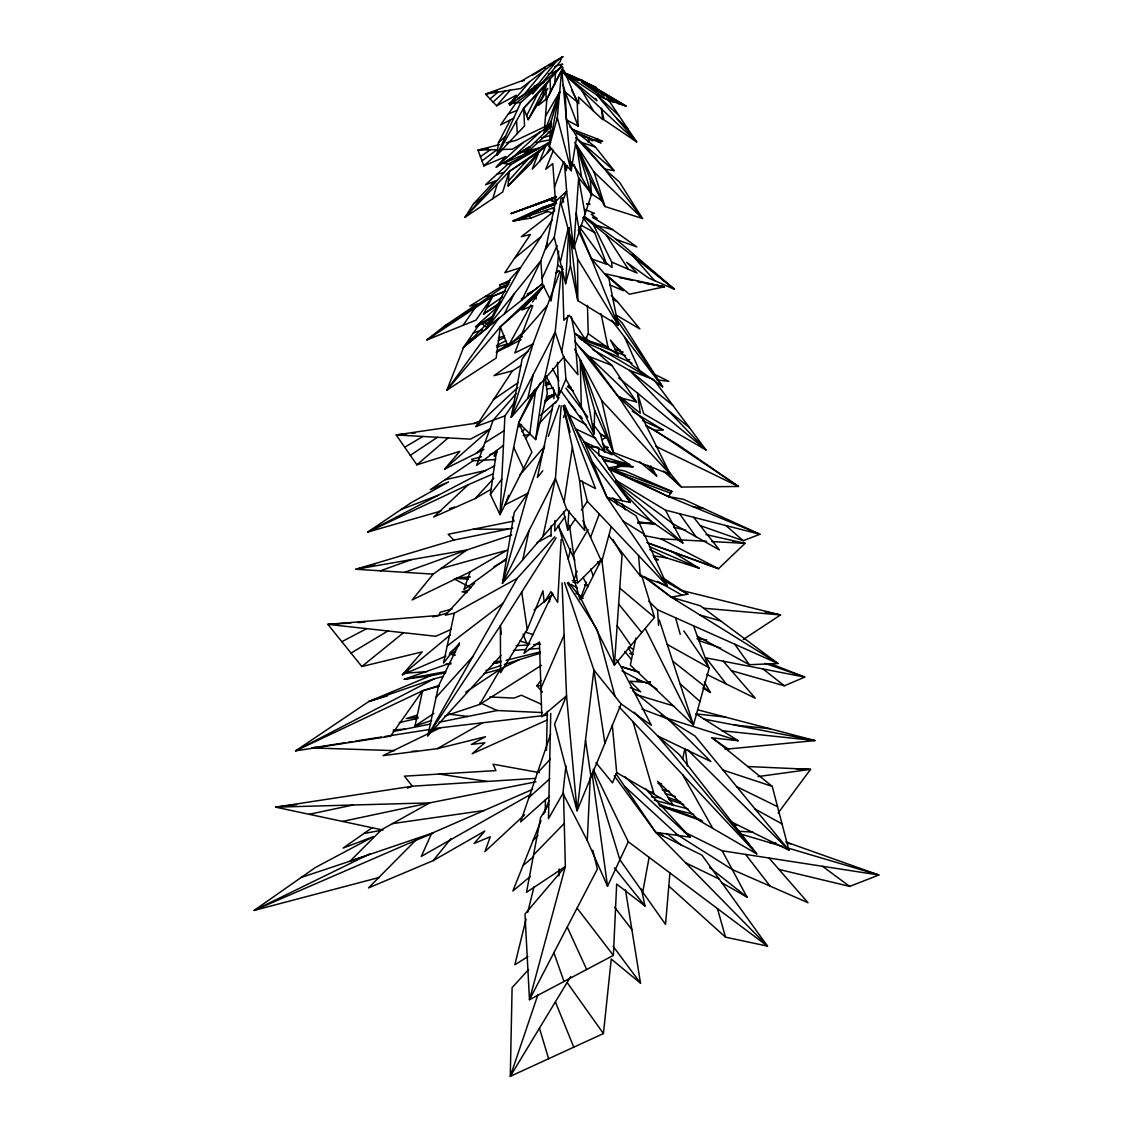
<?xml version="1.0" encoding="UTF-8"?>
<svg xmlns="http://www.w3.org/2000/svg" width="1133" height="1133" viewBox="0 0 1133 1133"><rect width="100%" height="100%" fill="white"/><g stroke="black" fill="none" stroke-linecap="round" stroke-linejoin="round"><path stroke-width="1.5" d="M549.392 65.615L549.392 64.51M598.819 447.747L598.734 455.537L629.693 464.686L606.197 449.404M554.943 520.543L554.759 531.08L564.956 516.733M545.171 812.177L545.44 799.799M546.474 750.315L547.296 711.439M549.59 601.864L549.703 596.567M550.964 536.476L551.176 525.868M553.853 398.632L554.037 389.794M560.778 68.15L560.863 64.609L562.591 64.269L560.863 64.609M550.737 713.379L548.485 818.621L562.931 793.426L565.905 765.795M564.163 356.357L565.933 379.173L581.3 406.506L594.004 433.996L594.669 410.458L580.266 359.77L574.615 349.091M558.937 875.866L559.15 868.898M563.512 793.369L565.353 866.561L524.976 914.048L529.479 999.717L613.378 955.388L616.664 884.066L645.031 905.989L641.42 889.065M593.168 769.265L628.305 841.762L607.515 886.247L587.276 840.573L590.293 776.912M514.892 401.493L504.907 415.91L500.05 514.623L490.377 494.385L496.594 450.523M561.147 539.52L557.663 602.402L550.921 591.667L544.208 602.416L542.962 590.76L527.242 629.622L500.588 672.79L500.361 625.699L556.147 537.835M561.132 198.02L554.264 237.392L565.594 283.689L568.879 227.804M575.507 518.772L567.718 530.173L568.893 510.771M547.565 242.901L540.795 260.817L542.452 283.788L550.992 300.981L557.677 264.91L558.611 251.214M561.727 69.864L566.472 119.886L578.085 126.089L577.193 101.913L563.993 70.204L561.727 69.864L559.674 91.915L551.233 121.033L544.18 132.873L546.871 98.571L560.948 71.379M539.733 161.169L545.681 145.987L538.713 152.304L530.839 163.719L508.066 185.939L509.156 171.55L550.68 142.56M551.233 121.033L549.25 146.724L571.188 170.729L576.768 136.555L566.472 119.886L565.169 92.042L563.143 85.003M554.674 84.139L555.524 73.008M561.175 405.798L555.425 478.367L542.962 536.447M669.915 872.962L665.538 924.372L619.921 859.82L592.913 771.219M544.18 132.873L559.674 91.915L549.25 146.724L557.309 117.591L559.674 91.915L545.681 115.991M561.203 272.062L555.17 332.139L544.307 379.399M528.629 969.522L512.102 987.608L510.289 1076.35L603.422 1033.551L611.254 959.042L640.527 983.189L625.458 889.816M510.346 119.9L498.435 142.73L496.976 155.136L524.551 125.905L523.673 108.145L561.727 66.252L563.101 67.853L546.248 100.412L545.695 85.626L550.1 78.928L550.454 92.269M559.036 387.628L557.705 398.009L545.837 375.561M532.552 301.945L542.976 286.224L500.361 326.814L496.155 358.099L446.869 390.163L463.723 347.052L492.699 318.005L475.619 326.729L498.322 306.094M529.791 433.783L535.427 391.791M534.762 389.37L518.659 422.736L535.626 439.576L544.548 377.516M564.064 502.075L572.377 447.436M561.699 351.527L567.945 315.3M642.723 892.096L649.11 857.369M635.825 638.106L630.359 665.142L693.438 724.936L709.286 667.889L683.836 630.911M518.659 422.736L500.05 514.623L531.887 452.095L518.659 422.736L540.243 382.926M555.765 200.286L545.681 249.076L554.264 237.392M431.574 720.461L414.99 725.998L422.538 690.804L439.236 685.437M554.703 536.815L517.257 578.312L454.276 613.208L443.527 663.017L459.516 642.907L438.613 685.72L427.792 735.827L500.942 655.469M522.78 559.801L529.04 530.626M682.59 759.294L684.799 749.083M527.822 398.292L533.275 374.556M568.242 559.107L570.621 548.769M560.693 260.717L568.327 227.62M526.08 919.019L514.835 964.764L527.907 956.62M527.751 912.235L533.997 886.813M535.626 439.576L547.253 393.618L545.412 377.317M567.506 165.673L566.203 170.573L565.027 163.832M565.594 283.689L570.423 265.575L569.205 227.747M611.239 526.647L601.708 561.685L582.9 520.67M545.695 85.626L542.523 96.517L528.162 119.687L523.673 108.145L545.695 85.626L528.162 119.687M563.611 417.525L565.126 412.483M492.798 198.672L497.345 183.787M551.813 148.225L532.241 169.171L538.713 152.304L509.156 171.55L502.698 192.043L465.012 217.281L473.467 203.898L494.314 181.436M573.978 164.441L578.651 177.739L591.653 193.899L573.709 248.566L561.246 204.351L566.642 191.165L564.319 162.061M537.835 994.972L510.289 1076.35L570.692 976.589M550.624 734.212L520.585 821.963L549.434 796.301M440.864 568.624L507.032 550.241L470.096 571.868L463.879 589.642L506.423 558.569M574.148 579.416L577.079 571.174M544.208 447.719L527.865 493.294L502.429 583.339L566.613 509.085L555.425 478.367L502.429 583.339L514.24 512.413L527.865 493.294L505.148 504.794L508.604 495.333M548.301 436.318L559.39 405.387M554.476 187.157L563.611 161.92M586.469 582.235L580.068 599.725L558.881 526.944M559.929 271.736L532.977 344.021L511.195 417.326L563.639 357.263L555.17 332.139L511.195 417.326L522.101 359.034L532.977 344.021L514.821 352.944L532.822 305.584L521.916 310.045L544.166 285.941M590.562 537.382L599.3 514.014M541.036 820.604L512.852 891.005L530.343 876.432M543.67 814.046L548.91 800.946M553.428 150.179L545.78 169.256L552.777 163.648L555.524 201.575L566.642 191.165L573.709 248.566L578.651 177.739L585.039 214.052M612.316 725.049L616.692 772.621L612.486 782.903L595.958 762.636M564.503 582.489L593.89 670.014L621.153 703.961L577.065 810.803L554.575 724.171L566.542 695.804L562.067 582.914M565.933 379.173L558.923 395.474L557.422 362.333M540.908 688.354L564.135 635.018M532.609 789.375L431.687 833.307L421.278 856.406L531.193 794.035M554.476 66.861L559.135 64.723L561.727 66.252L520.826 102.395L496.976 155.136L523.673 108.145M542.07 278.534L557.153 245.649M587.432 305.4L588.254 333.683L585.52 339.645L569.361 315.3L563.837 320.285L562.209 266.312M558.98 397.442L557.606 400.331L540.384 415.429M552.663 593.225L523.956 653.344L539.435 641.986L541.815 716.807L566.542 695.804L577.065 810.803L593.89 670.014L604.909 743.347M504.482 313.827L513.943 294.155M521.959 299.99L540.795 260.817L486.85 327.777L510.247 279.044L520.486 267.728L552.352 219.604M547.211 153.153L550.185 146.993M526.618 115.722L537.679 93.827M612.854 539.421L622.059 555.269L614.398 665.17L601.765 558.951L581.3 599.428L614.398 665.17L654.52 617.358L641.519 575.054M499.313 304.14L483.494 314.082L492.657 296.294L505.46 290.813M536.121 299.098L535.937 295.784L500.361 326.814L508.009 346.542L530.853 305.018M547.806 88.501L538.515 105.298L546.871 98.571M556.289 61.366L538.217 84.026L532.652 93.912L560.169 61.649L561.727 57.216L563.101 56.65L555.269 61.777M517.257 578.312L427.792 735.827L500.361 625.699L501.268 634.197M444.844 716.042L479.698 704.429L500.489 669.036L519.339 659.647L540.54 653.104M573.539 554.221L588.055 529.593M548.698 804.359L540.583 817.629L526.491 892.308L565.353 866.561L529.479 999.717L597.36 869.068L592.786 850.246M532.68 75.401L533.7 73.787M504.907 415.91L475.917 426.56L512.428 370.873L521.378 365.265M538.217 84.026L509.85 105.029L516.294 95.2L496.622 105.808L485.519 94.11L521.718 80.882L561.727 57.216L520.713 88.501L485.519 94.11L496.891 90.867M608.492 468.991L668.512 496.58L671.968 491.453L624.906 471.045L608.506 467.83L622.484 465.422L602.501 458.978M581.399 510.162L587.347 501.395L582.263 481.043M462.845 348.298L480.689 322.381L487.53 323.358M463.043 325.355L475.053 307.978M505.516 291.266L492.657 296.294L475.917 320.157L426.872 339.942L444.533 326.007L476.596 304.366M439.491 686.074L422.538 690.804L390.616 736.138L295.628 750.867L368.862 701.483L430.158 675.905L445.722 672.747M497.16 451.84L494.045 456.089L496.693 453.766M778.116 813.069L810.548 769.364L747.624 766.531M490.377 494.385L501.792 479.132M553.952 62.627L555.142 61.097M542.495 692.093L536.844 685.734L541.107 680.395M542.806 470.747L537.382 477.503L553.187 404.113L556.034 402.371M551.417 126.344L530.117 146.78L521.293 157.671L550.907 130.734M433.004 833.265L415.499 840.474L368.508 887.918L433.203 860.613L450.92 838.689M511.762 534.932L466.782 549.987L433.188 574.134L412.143 599.952L470.096 571.868M524.041 94.521L543.769 70.912M500.361 326.814L446.869 390.163L499.072 318.019L463.723 347.052L488.054 327.423M509.85 105.029L529.805 81.562M483.918 449.504L444.49 469.204L459.842 451.331L416.902 464.813L396.196 434.945L473.976 423.515L480.548 421.136M519.99 474.883L544.789 446.09M496.622 105.808L510.19 90.173M516.152 393.675L493.152 420.258L476.554 465.436L503.463 445.425M445.963 656.092L402.413 674.772L422.227 651.872L361.852 666.516L327.848 624.354L438.995 615.446L447.365 613.01M549.392 142.149L511.082 164.526L465.012 217.281L509.156 171.55M521.676 334.929L547.352 305.471M530.117 146.78L496.226 167.16L505.828 156.496L483.819 165.9L478.041 150.094L499.568 144.557M508.448 180.997L527.95 159.314M436.106 697.333L472.872 656.474M508.066 185.939L538.713 152.304M525.528 438.542L530.202 433.415M538.373 424.464L552.38 409.112M493.082 473.906L468.283 484.683L433.741 517.002L475.209 498.548L493.832 478.183M474.6 583.183L445.311 615.191L454.276 613.208M555.878 273.251L558.215 270.716M537.269 773.216L550.397 759.039M606.056 99.194L581.47 82.171L594.783 89.252L596.539 87.439L580.719 80.273M533.544 854.962L564.262 823.379M533.176 840.247L538.005 835.403M601.765 558.951L577.589 583.113L569.502 525.33M535.994 781.798L429.662 802.886L381.495 829.738L350.097 861.122L431.687 833.307M520.826 102.395L509.099 103.839L516.492 96.631M508.009 346.542L524.551 330.935M519.041 426.858L521.577 424.45M544.506 402.767L549.604 397.952M475.917 426.56L517.809 387.5M524.621 814.769L484.938 851.591L490.277 836.735L474.118 843.49L484.782 831.041L433.203 860.613M493.096 102.083L505.091 90.98M513.178 156.963L540.129 132.051M498.435 142.73L505.559 136.172M496.226 167.16L523.333 142.446M528.927 797.59L549.802 778.697M483.819 165.9L502.117 149.485L512.385 149.216L551.077 125.267M476.03 453.441L483.862 446.416M444.49 469.204L490.603 428.628L470.337 439.151L396.196 434.945L406.648 433.854M521.846 431.701L524.494 429.379M416.902 464.813L448.186 437.89M449.999 652.65L459.431 644.62M490.093 98.925L498.166 92.085M523.021 865.626L533.657 856.619M402.413 674.772L450.382 634.82M534.11 609.993L552.904 594.4M514.58 258.168L541.107 236.585M361.852 666.516L403.518 632.71M528.587 294.693L542.098 284.043M542.452 283.788L486.85 327.777L520.486 267.728L504.851 272.699L530.428 234.489L521.279 236.698L554.745 210.837M447.195 645.98L503.123 603.209M542.282 69.269L544.661 67.456L544.817 68.603M540.625 83.474L543.826 82.072L516.067 102.99L500.531 124.984L513.702 118.158M481.978 160.872L497.146 149.613L478.041 150.094L488.111 148.522M528.006 351.442L494.073 375.66L512.428 370.873M486.638 307.978L502.429 296.917M372.516 827.487L343.129 848.065L373.692 836.508L315.385 867.51L254.16 910.408L379.357 877.424M507.598 286.054L501.112 288.349L426.872 339.942L492.657 296.294M483.494 314.082L500.63 302.214M473.467 203.898L481.582 198.303M493.379 399.623L518.008 382.699M480.42 156.595L490.391 149.783M511.082 164.526L503.434 163.364L528.899 146.936M495.716 459.531L473.042 460.749L430.328 489.683L448.611 481.879L410.854 502.882L367.871 532L441.02 511.025M556.43 272.685L559.32 270.773M521.237 299.027L524.083 297.129M526.93 295.217L532.637 291.422L527.822 293.617M410.316 455.31L437.451 437.281M414.99 725.998L433.826 713.436M465.705 692.206L500.489 669.036L483.55 673.767M743.22 639.536L780.524 614.95L680.168 590.095M550.525 64.864L552.819 63.377M583.679 341.684L627.385 360.974L629.693 359.473M479.698 704.429L541.532 665.298M497.203 351.088L508.533 343.965M484.853 442.847L504.185 430.667M509.099 103.839L514.892 100.214M517.781 98.401L543.826 82.072M534.082 74.523L541.078 70.175M475.619 326.729L493.62 315.583M528.134 294.212L532.637 291.422M351.018 653.09L387.897 630.982M404.722 447.238L422.864 436.46M602.246 439.576L606.212 437.225M475.209 498.548L491.609 488.96M521.647 218.853L535.824 210.596M556.402 203.218C540.483 205.809 529.182 219.221 513.037 220.935L544.166 206.801L556.402 203.218L539.676 209.917M547.678 715.093L440.425 727.768L383.11 755.612L437.239 748.686L482.672 722.783M493.974 566.627L506.295 559.801M537.084 542.707L550.95 535.017M511.493 342.265L522.341 336.558M341.84 641.703L366.667 628.645M494.639 465.805L367.871 532L468.283 484.683M544.959 400.374L554.15 395.587M443.003 676.514L434.477 678.709L295.628 750.867L422.538 690.804M518.602 153.097L539.549 147.899L507.966 164.073L485.533 184.75L497.316 180.303M444.533 326.007L453.568 321.39M496.381 345.65L505.771 340.849M498.322 340.495L504.553 337.351M496.197 352.306L521.053 339.787M527.27 215.228L552.068 204.676L527.27 215.228L544.166 206.801M370.264 853.701L254.16 910.408L415.499 840.474M408.616 671.033L404.028 673.257L426.815 671.685M546.177 126.046L516.124 140.308L506.196 142.857M547.664 125.338L551.601 123.483M501.112 288.349L499.611 284.964L510.218 280.134M547.338 719.908L472.164 753.757L484.839 742.766L471.356 744.438L485.462 736.733L437.239 748.686M451.302 629.311L435.78 636.279L327.848 624.354L350.805 623.008M534.209 86.25L537.41 84.862M503.434 163.364L539.549 147.899M449.178 654.718L455.636 651.942M533.077 212.338L549.179 205.455M731.451 670.665L784.376 685.791L804.727 677.095L770.355 663.556M553.201 198.558L511.195 213.556L556.515 196.561L534.918 204.804L553.301 198.502M508.306 113.994L517.271 110.269M468.524 340.056L474.798 337.478M552.068 204.676L533.388 212.154L555.397 204.308M407.54 788.129L412.37 786.203L535.682 778.357M545.964 207.679L555.652 203.855M522.851 217.748L513.037 220.935L530.782 218.145L547.777 211.489M645.909 683.44L650.399 681.669M778.952 869.422L849.679 886.403L878.84 875.002L785.849 841.946M556.19 196.731L549.123 199.465L555.17 202.566M400.898 509.623L438.429 495.163M700.222 525.627L743.22 540.71L759.903 534.266L683.525 499.327L668.512 496.58L608.506 467.83L671.968 491.453M548.273 74.127L556.303 71.053M540.979 202.949L547.607 200.456M531.944 206.206L543.713 201.787M473.976 423.515L478.069 421.986M511.195 213.556L540.866 202.538M521.307 210.03L540.838 202.779M473.339 333.045L482.46 329.675M547.296 396.89L555.312 393.972M546.899 397.003L554.858 394.114M430.158 675.905L404.254 679.248L450.892 662.918M380.433 570.805L411.591 559.589M404.722 572.335L466.782 549.987L355.946 569.262L433.188 574.134M434.477 678.709L368.862 701.483L387.5 695.874M611.381 469.572L620.926 466.329L633.007 466.782L612.5 461.57L607.203 461.443M301.208 877.452L365.492 856.024M526.123 216.686L554.419 207.495M498.279 337.96L504.525 335.935M485.958 670.396L500.984 665.567M504.327 664.49L519.339 659.647M417.227 715.135L406.223 718.563L418.105 717.161M508.745 284.44L500.489 286.989L469.798 306.08L478.919 303.771M496.778 347.123L506.649 344.092M495.957 663.216L499.341 662.196M512.824 528.12L453.795 540.101L355.946 569.262L374.782 564.475M449.532 508.59L454.63 507.117M481.582 456.656L471.611 459.375L473.042 460.749M489.895 454.404L496.551 452.591M541.461 137.943L551.275 135.294M452.039 609.03L440.156 612.245L438.995 615.446L432.764 616.862M496.75 174.411L504.199 172.414M553.329 198.374L549.123 199.465L555.411 201.773M492.501 663.811L501.027 661.615L494.101 662.763M587.857 141.795L589.259 141.441L588.084 138.254L591.992 140.747L597.997 139.246L602.643 141.342L595.689 140.265L600.986 142.9L576.456 133.411M450.141 653.543L455.084 652.296M506.168 660.327L540.427 651.829M499.611 284.964L509.779 282.485M545.285 385.305L550.341 384.129L545.78 383.294M444.929 479.797L485.788 470.436M468.821 590.293L462.023 591.851L467.065 592.573M399.156 722.627L418.02 718.308M309.182 814.315L352.972 805.011M342.478 821.411L429.662 802.886L275.631 807.149L381.495 829.738M494.101 662.932L501.013 661.53M394.624 750.641L312.085 747.936L315.541 747.228M393.236 731.536L430.696 723.959M439.151 722.245L497.175 710.518L542.537 712.572M514.297 520.996L448.158 534.266L453.795 540.101M649.181 792.703L652.551 792.038M546.715 389.157L553.386 387.854M536.249 142.531L549.887 139.869M545.865 382.798L549.094 382.189M404.254 679.248L445.722 671.642M363.934 833.491L382.996 830.007M523.219 435.639L530.131 434.406M643.02 576.3L671.232 597.162L687.844 594.174L663.258 578.071M312.085 747.936L345.041 742.752M348.497 742.214L351.966 741.662M355.436 741.124L381.453 737.031M384.923 736.492L430.016 729.411M433.486 728.859L440.425 727.768M603.903 460.961L607.118 460.465M392.485 823.606L484.088 810.492M548.06 132.164L550.808 131.782M758.104 776.572L810.548 769.364L796.584 769.265M296.605 804.628L275.631 807.149L412.37 786.203L404.41 776.176L495.928 770.596L493.096 764.209L539.421 772.635M411.86 433.316L415.344 432.948M521.718 80.882L524.267 80.627M485.136 296.534L490.022 296.053M725.29 749.281L815.024 740.571L698.013 709.909M513.447 650.484L525.528 649.506M528.969 649.223L539.322 648.373M393.151 730.02L405.317 729.085M458.129 577.788L470.393 576.924M516.209 645.725L528.36 644.918M533.572 644.578L540.526 644.125M357.872 622.584L364.925 622.173M645.81 425.583L655.072 430.356L663.06 429.917L632.214 411.222M445.878 664.221L451.047 663.938M494.115 661.644L501.013 661.275M697.333 636.194L749.338 664.717L777.974 663.485L700.392 605.829L671.232 597.162L645.357 577.065M536.844 685.734L540.214 685.649M636.548 679.899L646.631 682.576L649.988 682.505M473.311 529.21L507.754 529.153M456.358 578.17L468.552 578.17M581.767 340.212L588.834 340.282M586.752 204.025L590.024 204.096L586.696 203.742M412.185 751.221L417.454 751.391M589.287 446.869L597.898 447.167M604.795 447.422L608.237 447.549L604.98 446.912M658.004 783.498L661.545 783.625M637.794 522.979L655.03 523.743L639.239 522.851M489.739 696.937L514.056 698.112L521.307 695.209L541.517 704.315M637.837 522.625L655.129 523.644M643.785 535.527L660.936 538.855L706.496 541.277M711.751 541.56L745.032 543.344L718.52 568.709L647.425 542.919M769.279 842.513L775.907 842.881M787.477 843.519L790.792 843.703M737.625 831.169L752.737 832.132M456.316 578.396L468.354 579.19M725.304 749.097L728.646 749.352L711.524 737.781M572.25 580.464L575.748 580.719M617.443 463.751L629.693 464.686L612.5 461.57M703.82 608.223L780.524 614.95L765.016 611.862M651.503 796.924L660.298 797.759M695.747 713.903L725.106 717.019M734.326 724.993L769.874 728.746M721.863 730.728L815.024 740.571L703.678 719.073M696.837 714.47L738.192 740.727L712.53 737.923L772.224 786.373L788.908 850.175L730.898 821.694M619.043 465.252L633.007 466.782M696.993 638.771L706.68 639.848M448.937 714.172L467.915 716.438M656.998 379.838L668.852 381.354L653.5 373.805M617.428 465.875L620.926 466.329M638.091 521.817L648.416 523.149M614.228 775.779L655.823 832.429L690.039 837.117L645.371 788.497M733.009 541.475L736.436 542.013M739.877 542.537L745.032 543.344L706.001 534.564M439.222 774.051L487.048 781.444M684.205 831.962L722.188 850.784L878.84 875.002L787.817 848.008M564.645 73.617L596.822 94.945L608.775 100.44L615.899 101.616L594.783 89.252M575.975 137.688L604.71 169.086L614.143 170.644L595.42 147.035L569.828 126.967M653.132 555.722L666.87 558.003L699.118 568.199L671.487 551.332L646.971 542.565M450.212 654.237L455.409 655.115M692.971 506.678L703.579 508.505M654.916 559.263L658.4 559.872L653.769 557.365M600.702 435.228L605.829 436.134M644.55 283.264L664.448 286.819L629.367 294.226L604.895 273.733L664.448 286.819L637.426 281.324L641.236 282.683M662.394 789.843L667.578 790.891M619.539 277.67L622.64 278.307M624.283 278.647L632.497 280.318M662.479 790.013L669.405 791.429M668.796 886.077L725.531 937.175L767.494 946.126L701.993 855.16L655.823 832.429L616.055 773.782M595.746 438.414L575.479 428.784L606.976 497.458L630.274 502.514L601.665 456.967L584.175 441.87L575.479 428.784L564.659 405.26M673.753 527.327L685.635 529.989M572.958 582.178L576.173 582.9M584.486 584.77L587.843 585.52M551.7 208.387L554.759 209.123M597.346 225.736L612.585 229.602L636.831 246.923L616.38 239.474L584.515 216.474M574.771 341.245L618.901 397.456L636.491 401.918L611.905 365.435L575.04 333.371M616.097 480.406L665.425 510.091L759.903 534.266L668.512 496.58M669.745 808.226L693.708 814.344M733.079 824.385L736.492 825.263M629.736 653.571L633.149 654.463M654.237 800.195L687.986 808.92M665.198 793.624L675.395 796.485M699.812 614.922L720.772 620.969M616.479 659.604L621.082 666.785L639.21 672.152M740.911 834.1L782.761 846.507M636.888 694.841L673.908 706.043M519.934 641.037L529.961 644.096M525.131 632.072L533.388 634.636M544.902 210.582L552.805 213.075M608.322 100.497L613.888 102.253L611.084 100.37M665.439 717.727L738.192 740.727M621.691 666.686L638.403 672.011M668.81 799.686L683.78 804.458M578.354 337.436L608.279 347.236M614.922 349.417L623.235 352.136M595.42 147.035L581.569 142.446L575.946 137.433M723.066 770.1L772.224 786.373M698.495 640.428L720.701 648.09M765.157 663.428L804.727 677.095L705.944 657.834L726.352 684.063M667.507 797.306L680.763 801.952M659.335 805.761L702.616 821.156M578.142 230.041L591.44 258.848L606.707 264.301L594.698 232.647L582.801 217.663M630.359 478.31L670.778 493.223M671.487 551.332L718.52 568.709L660.936 538.855M608.818 535.583L640.287 575.932L667.266 585.888L636.109 515.841L606.976 497.458L584.175 441.87L611.962 454.772L602.529 443.201M579.699 338.64L625.458 355.564M658.386 803.948L701.143 820.051M642 709.031L667.804 718.846L710.816 761.475L657.692 735.954L634.168 712.26M572.08 129.219L597.997 139.246M611.905 365.435L588.664 356.3L579.119 346.726M584.67 209.364L594.513 213.358L591.214 214.279L597.261 218.612L592.446 217.239L612.585 229.602M630.316 687.618L640.726 691.866L630.033 681.202L643.572 682.236L621.96 670.892M606.877 97.537L617.669 103.443L626.011 106.091L582.376 80.401L563.313 72.342L578.425 80.556M552.89 198.006L556.105 199.366M609.908 284.921L623.235 290.671L604.895 273.733M583.651 217.097L593.239 224.561L611.664 262.02L637.086 273.053L626.691 262.346L648.671 278.081L674.248 289.17L616.38 239.474M649.421 546.63L699.118 568.199M580.054 134.105L594.046 140.237M648.784 601.212L657.551 609.752L777.974 663.485L671.232 597.162M577.547 78.843L563.313 72.385L581.47 80.896M479.981 702.729L497.175 710.518M642.595 420.598L663.06 429.917M612.797 299.509L617.4 301.633L639.89 328.938L616.31 315.144M613.477 100.256L626.011 106.091L592.021 85.825L582.971 81.604M570.55 75.953L579.345 80.046M582.291 81.434L586.71 83.502M589.656 84.876L595.547 87.623L592.021 85.825M685.706 862.864L719.186 879.052M655.88 446.36L738.475 486.468L681.429 487.063L663.541 471.059M627.385 360.974L632.002 363.24M706.567 674.362L755.272 698.24L723.307 661.219M736.662 786.628L777.535 806.682M563.158 72.385L568.865 75.231M649.747 549.477L666.87 558.003M568.044 385.801L571.202 387.401M628.886 646.858L633.446 649.195M571.06 584.515L577.292 587.758M563.2 405.572L579.558 480.222L595.476 488.578L564.177 405.402M571.386 316.744L574.629 333.513L587.333 340.282L586.172 336.94M580.11 596.68L583.212 598.323M454.375 578.963L470.903 587.786M645.923 425.47L678.016 444.717L738.475 486.468L655.072 430.356M581.017 225.212L594.698 232.647M576.017 593.409L582.192 596.765M755.13 809.104L782.039 823.918M667.238 644.465L709.286 667.889M657.622 581.371L682.137 595.207M592.531 349.431L629.495 370.349L653.614 379.413L706.029 449.999L643.629 413.658L637.553 393.151L618.604 377.856M617.23 348.327L620.303 350.069M721.494 882.579L747.001 897.081L722.188 850.784M664.873 581.102L687.844 594.174M612.811 497.784L615.148 500.389L651.22 521.364L682.831 543.104L665.425 510.091M616.692 772.621L673.583 805.634L657.537 781.246L699.514 820.674L756.745 853.9L679.304 754.578L657.692 735.954L756.745 853.9L619.029 706.78M569.063 414.834L586.058 424.833M600.929 349.29L648.104 377.346M702.885 687.929L710.363 692.504L704.329 681.953M661.049 715.022L694.982 735.954L788.908 850.175L687.66 749.862M623.108 521.123L644.295 534.238M676.231 834.086L732.286 869.563L807.985 902.704L769.01 858.021M646.631 682.576L656.97 689.147M591.653 193.899L602.827 201.391M592.984 423.997L600.278 433.656L607.486 438.513M604.031 93.147L619.609 104.052M567.449 386.636L573.171 390.658M621.153 703.961L651.39 725.29L621.082 666.785M588.254 333.683L618.462 355.266L610.432 340.07L632.242 365.095L662.635 386.82L622.329 323.231L615.361 316.107M822.501 866.292L849.679 886.403M615.658 481.341L672.506 523.488L719.384 549.902L693.665 517.328M628.305 841.762L767.494 946.126L655.823 832.429M594.712 88.686L604.243 96.078M762.962 668.952L784.376 685.791M672.648 661.077L704.244 686.046M603.889 261.1L612.047 267.586L611.664 262.02M666.629 833.491L681.868 845.558M709.584 867.481L747.001 897.081M593.239 224.561L674.248 289.17L645.768 265.519M557.677 264.91L563.186 269.328M632.738 690.733L667.804 718.846M672.931 405.43L629.495 370.349L706.029 449.999L637.553 393.151L640.244 413.233L619.85 396.607M667.606 410.004L689.416 427.623M703.522 686.924L710.363 692.504M577.193 101.913L565.169 92.042L578.085 126.089M582.376 80.401L596.567 92.155M565.792 75.033L596.935 100.809L595.547 98.344M632.214 254.245L634.919 256.497M638.984 259.882L643.062 263.267M639.663 461.754L656.673 476.087L650.739 465.875M619.765 588.126L654.52 617.358M614.143 170.644L581.569 142.446L604.71 169.086L642.468 218.499L604.98 206.518L590.208 179.042L574.813 142.347M725.927 525.57L743.22 540.71M604.71 169.086L619.539 182.158L642.468 218.499L594.018 172.018L576.711 145.251L581.512 177.031L591.61 195.018L590.208 179.042M480.689 322.381L485.745 326.87M679.998 683.666L699.967 701.454M617.57 484.4L682.831 543.104M636.491 401.918L588.664 356.3L618.901 397.456L643.19 419.479L670.339 474.43L613.477 452.549L594.669 410.458M624.538 786.302L678.285 835.517M564.206 73.957L636.633 141.922L608.775 100.44M624.595 776.516L690.039 837.117M619.043 115.736L596.822 94.945L636.633 141.922L604.002 119.801L601.34 108.187L602.756 119.673L578.496 97.07L578.807 103.712L571.485 89.974M616.635 118.342L627.795 128.765M666.062 472.461L681.429 487.063L668.3 470.988M659.689 832.67L663.471 836.296M611.154 295.515L617.4 301.633M621.422 490.051L651.22 521.364M673.087 596.624L676.642 600.348M587.347 501.395L667.266 585.888L606.976 497.458M581.3 406.506L580.266 359.77L601.736 400.572L670.339 474.43L618.901 397.456M633.432 256.625L654.605 280.644M579.728 230.58L591.44 258.848L608.945 278.746L618.179 325.242L577.816 300.613L570.423 265.575M647.524 465.366L656.673 476.087M566.613 509.085L584.741 530.485L579.558 480.222M563.639 357.263L577.887 374.711L574.629 333.513M569.12 402.272L575.706 410.344M580.11 415.726L582.305 418.431M568.369 582.362L581.64 598.621M624.807 651.447L631.435 659.576M618.66 604.031L641.76 632.568M614.525 867.878L645.031 905.989M745.599 854.409L770.128 886.133M592.474 462.122L622.258 500.786M614.61 907.193L631.874 929.584M577.065 908.128L613.378 955.388M611.678 320.157L662.635 386.82L616.862 319.832M584.175 441.87L630.274 502.514M565.891 388.137L587.772 417.1M597.459 561.77L599.569 564.56M613.165 946.381L640.527 983.189M579.487 226.883L606.707 264.301M561.019 390.885L605.079 452.251L600.278 433.656M679.545 513.702L695.945 536.702M734.68 644.153L749.338 664.717M567.109 982.523L603.422 1033.551M617.145 625.643L630.911 645.484M571.131 161.892L581.512 177.031M606.042 234.772L628.404 269.286M567.321 582.957L596.227 628.036M573.964 244.077L577.618 258.905L618.179 325.242L591.44 258.848M628.206 647.552L632.455 654.945M581.526 89.932L593.522 111.076M682.689 774.788L712.77 828.379M529.38 215.624L530.782 218.145M621.989 503.746L625.317 509.793M615.148 500.389L617.513 504.822M562.931 793.426L587.276 840.573M552.536 368.494L558.909 380.886M512.314 517.045L513.631 519.679M645.428 628.857L693.438 724.936L659.264 619.949M558.187 525.485L574.842 560.155M583.169 577.476L587.715 586.936M513.674 447.337L523.531 468.51M567.236 927.035L586.682 969.494M624.481 336.898L639.281 370.137M555.382 1001.898L573.78 1047.175M590.576 569.007L593.154 575.437M523.035 634.055L526.618 643.077M693.552 625.813L708.366 666.487M553.881 952.74L564.007 981.475M594.018 172.018L604.98 206.518L576.711 145.251L591.61 195.018M539.435 1028.226L548.627 1058.732M632.965 721.679L654.138 794.346M587.715 186.832L588.678 190.217M717.444 908.595L725.531 937.175M675.551 617.782L680.211 634.338M597.162 629.481L614.936 696.214M557.309 117.591L571.188 170.729L566.472 119.886M563.427 405.685L570.069 432.239M562.464 197.609L563.583 202.113M601.736 400.572L613.477 452.549L580.266 359.77L594.004 433.996M563.583 511.705L567.718 530.173M601.014 313.671L608.138 347.888M576.187 213.004L579.402 231.231M585.52 740.118L591.044 776.926M521.732 592.035L527.242 629.622M592.063 773.23L607.515 886.247M685.366 749.097L687.405 766.305M570.48 236.443L577.816 300.613L577.618 258.905M638.53 555.496L640.287 575.932M657.551 609.752L658.57 625.374M516.521 120.721L517.314 133.581"/></g></svg>
